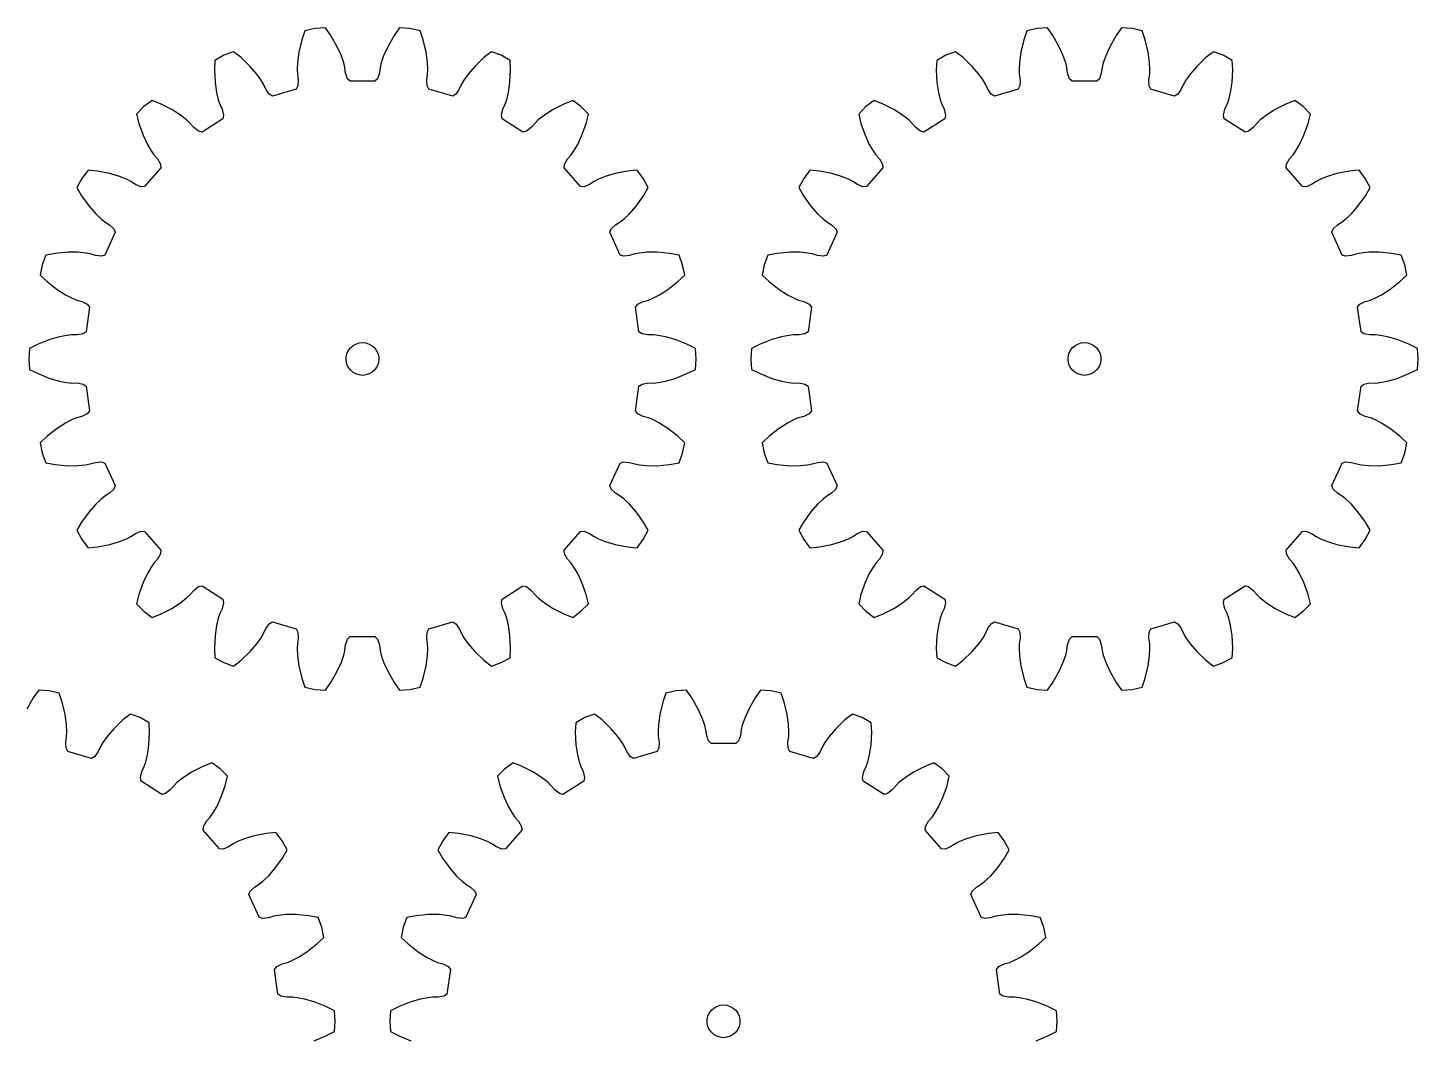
# Model space of a CAD drawing. Extents: x 0 to 193, y 0 to 182.
# Drawn here: x 66 to 193.3, y 89.3 to 181.9 of the extents above; entities that cross this region are included whole.
import ezdxf

# ---------------------------------------------------------------- set-up
doc = ezdxf.new("R2010")
doc.units = 0

msp = doc.modelspace()

# ---------------------------------------------------------------- linework, layer by layer
for p, q in [((91.4, 181.62), (91.11, 180.79)), ((92.32, 181.82), (91.4, 181.62)), ((93.27, 181.89), (92.32, 181.82)), ((93.78, 181.17), (93.27, 181.89)), ((94.36, 180.16), (93.78, 181.17)), ((99.57, 181.17), (98.99, 180.16)), ((100.07, 181.89), (99.57, 181.17)), ((101.02, 181.82), (100.07, 181.89)), ((101.95, 181.62), (101.02, 181.82)), ((102.23, 180.79), (101.95, 181.62)), ((157.51, 181.62), (157.23, 180.79)), ((158.44, 181.82), (157.51, 181.62)), ((159.39, 181.89), (158.44, 181.82)), ((159.89, 181.17), (159.39, 181.89)), ((160.47, 180.16), (159.89, 181.17)), ((165.68, 181.17), (165.11, 180.16)), ((166.19, 181.89), (165.68, 181.17)), ((167.14, 181.82), (166.19, 181.89)), ((168.07, 181.62), (167.14, 181.82)), ((168.35, 180.79), (168.07, 181.62)), ((84.87, 179.7), (83.98, 179.37)), ((85.56, 179.16), (84.87, 179.7)), ((90.84, 179.66), (90.71, 178.75)), ((91.11, 180.79), (90.84, 179.66)), ((94.74, 179.32), (94.36, 180.16)), ((98.99, 180.16), (98.61, 179.32)), ((102.5, 179.66), (102.23, 180.79)), ((102.63, 178.75), (102.5, 179.66)), ((108.48, 179.7), (107.79, 179.16)), ((109.37, 179.37), (108.48, 179.7)), ((150.99, 179.7), (150.09, 179.37)), ((151.67, 179.16), (150.99, 179.7)), ((156.96, 179.66), (156.83, 178.75)), ((157.23, 180.79), (156.96, 179.66)), ((160.85, 179.32), (160.47, 180.16)), ((165.11, 180.16), (164.73, 179.32)), ((168.62, 179.66), (168.35, 180.79)), ((168.75, 178.75), (168.62, 179.66)), ((174.59, 179.7), (173.9, 179.16)), ((175.48, 179.37), (174.59, 179.7)), ((83.14, 178.91), (83.11, 178.04)), ((83.98, 179.37), (83.14, 178.91)), ((86.4, 178.35), (85.56, 179.16)), ((87, 177.65), (86.4, 178.35)), ((90.71, 178.75), (90.68, 178.07)), ((94.96, 178.68), (94.74, 179.32)), ((95.06, 178.25), (94.96, 178.68)), ((98.39, 178.68), (98.29, 178.25)), ((98.61, 179.32), (98.39, 178.68)), ((102.66, 178.07), (102.63, 178.75)), ((106.95, 178.35), (106.35, 177.65)), ((107.79, 179.16), (106.95, 178.35)), ((110.2, 178.91), (109.37, 179.37)), ((110.24, 178.04), (110.2, 178.91)), ((149.26, 178.91), (149.22, 178.04)), ((150.09, 179.37), (149.26, 178.91)), ((152.51, 178.35), (151.67, 179.16)), ((153.11, 177.65), (152.51, 178.35)), ((156.83, 178.75), (156.8, 178.07)), ((161.07, 178.68), (160.85, 179.32)), ((161.17, 178.25), (161.07, 178.68)), ((164.51, 178.68), (164.4, 178.25)), ((164.73, 179.32), (164.51, 178.68)), ((168.78, 178.07), (168.75, 178.75)), ((173.07, 178.35), (172.47, 177.65)), ((173.9, 179.16), (173.07, 178.35)), ((176.32, 178.91), (175.48, 179.37)), ((176.36, 178.04), (176.32, 178.91)), ((83.11, 178.04), (83.17, 176.88)), ((87.39, 177.1), (87, 177.65)), ((87.61, 176.72), (87.39, 177.1)), ((90.68, 178.07), (90.71, 177.63)), ((90.71, 177.63), (90.78, 177.13)), ((90.78, 177.13), (90.76, 176.58)), ((95.13, 177.75), (95.06, 178.25)), ((95.3, 177.23), (95.13, 177.75)), ((95.53, 176.99), (95.3, 177.23)), ((97.81, 176.99), (95.53, 176.99)), ((98.05, 177.23), (97.81, 176.99)), ((98.22, 177.75), (98.05, 177.23)), ((98.29, 178.25), (98.22, 177.75)), ((102.57, 177.13), (102.64, 177.63)), ((102.59, 176.58), (102.57, 177.13)), ((102.64, 177.63), (102.66, 178.07)), ((105.96, 177.1), (105.74, 176.72)), ((106.35, 177.65), (105.96, 177.1)), ((110.18, 176.88), (110.24, 178.04)), ((149.22, 178.04), (149.28, 176.88)), ((153.5, 177.1), (153.11, 177.65)), ((153.72, 176.72), (153.5, 177.1)), ((156.8, 178.07), (156.82, 177.63)), ((156.82, 177.63), (156.9, 177.13)), ((156.9, 177.13), (156.88, 176.58)), ((161.24, 177.75), (161.17, 178.25)), ((161.42, 177.23), (161.24, 177.75)), ((161.65, 176.99), (161.42, 177.23)), ((163.93, 176.99), (161.65, 176.99)), ((164.16, 177.23), (163.93, 176.99)), ((164.33, 177.75), (164.16, 177.23)), ((164.4, 178.25), (164.33, 177.75)), ((168.68, 177.13), (168.76, 177.63)), ((168.7, 176.58), (168.68, 177.13)), ((168.76, 177.63), (168.78, 178.07)), ((172.07, 177.1), (171.85, 176.72)), ((172.47, 177.65), (172.07, 177.1)), ((176.3, 176.88), (176.36, 178.04)), ((83.17, 176.88), (83.3, 175.97)), ((83.3, 175.97), (83.46, 175.3)), ((87.81, 176.26), (87.61, 176.72)), ((88.13, 175.81), (87.81, 176.26)), ((88.42, 175.64), (88.13, 175.81)), ((90.61, 176.28), (88.42, 175.64)), ((90.76, 176.58), (90.61, 176.28)), ((102.74, 176.28), (102.59, 176.58)), ((104.93, 175.64), (102.74, 176.28)), ((105.22, 175.81), (104.93, 175.64)), ((105.53, 176.26), (105.22, 175.81)), ((105.74, 176.72), (105.53, 176.26)), ((109.88, 175.3), (110.05, 175.97)), ((110.05, 175.97), (110.18, 176.88)), ((149.28, 176.88), (149.42, 175.97)), ((149.42, 175.97), (149.58, 175.3)), ((153.93, 176.26), (153.72, 176.72)), ((154.24, 175.81), (153.93, 176.26)), ((154.54, 175.64), (154.24, 175.81)), ((156.72, 176.28), (154.54, 175.64)), ((156.88, 176.58), (156.72, 176.28)), ((168.86, 176.28), (168.7, 176.58)), ((171.04, 175.64), (168.86, 176.28)), ((171.33, 175.81), (171.04, 175.64)), ((171.65, 176.26), (171.33, 175.81)), ((171.85, 176.72), (171.65, 176.26)), ((176, 175.3), (176.16, 175.97)), ((176.16, 175.97), (176.3, 176.88)), ((76.66, 174.67), (75.99, 173.99)), ((77.42, 175.24), (76.66, 174.67)), ((78.24, 174.91), (77.42, 175.24)), ((79.27, 174.37), (78.24, 174.91)), ((83.46, 175.3), (83.61, 174.89)), ((83.61, 174.89), (83.82, 174.43)), ((83.82, 174.43), (83.95, 173.9)), ((109.39, 173.9), (109.53, 174.43)), ((109.53, 174.43), (109.74, 174.89)), ((109.74, 174.89), (109.88, 175.3)), ((115.11, 174.91), (114.08, 174.37)), ((115.92, 175.24), (115.11, 174.91)), ((116.68, 174.67), (115.92, 175.24)), ((117.36, 173.99), (116.68, 174.67)), ((142.78, 174.67), (142.11, 173.99)), ((143.54, 175.24), (142.78, 174.67)), ((144.35, 174.91), (143.54, 175.24)), ((145.38, 174.37), (144.35, 174.91)), ((149.58, 175.3), (149.72, 174.89)), ((149.72, 174.89), (149.93, 174.43)), ((149.93, 174.43), (150.07, 173.9)), ((175.51, 173.9), (175.64, 174.43)), ((175.64, 174.43), (175.85, 174.89)), ((175.85, 174.89), (176, 175.3)), ((181.23, 174.91), (180.2, 174.37)), ((182.04, 175.24), (181.23, 174.91)), ((182.8, 174.67), (182.04, 175.24)), ((183.47, 173.99), (182.8, 174.67)), ((75.99, 173.99), (76.2, 173.14)), ((80.04, 173.87), (79.27, 174.37)), ((80.57, 173.45), (80.04, 173.87)), ((80.89, 173.14), (80.57, 173.45)), ((83.89, 173.57), (81.98, 172.34)), ((83.95, 173.9), (83.89, 173.57)), ((109.46, 173.57), (109.39, 173.9)), ((111.37, 172.34), (109.46, 173.57)), ((112.77, 173.45), (112.45, 173.14)), ((113.31, 173.87), (112.77, 173.45)), ((114.08, 174.37), (113.31, 173.87)), ((117.15, 173.14), (117.36, 173.99)), ((142.11, 173.99), (142.32, 173.14)), ((146.16, 173.87), (145.38, 174.37)), ((146.69, 173.45), (146.16, 173.87)), ((147.01, 173.14), (146.69, 173.45)), ((150.01, 173.57), (148.09, 172.34)), ((150.07, 173.9), (150.01, 173.57)), ((175.57, 173.57), (175.51, 173.9)), ((177.49, 172.34), (175.57, 173.57)), ((178.89, 173.45), (178.57, 173.14)), ((179.42, 173.87), (178.89, 173.45)), ((180.2, 174.37), (179.42, 173.87)), ((183.26, 173.14), (183.47, 173.99)), ((76.2, 173.14), (76.58, 172.05)), ((76.58, 172.05), (76.97, 171.21)), ((81.22, 172.76), (80.89, 173.14)), ((81.65, 172.42), (81.22, 172.76)), ((81.98, 172.34), (81.65, 172.42)), ((111.7, 172.42), (111.37, 172.34)), ((112.13, 172.76), (111.7, 172.42)), ((112.45, 173.14), (112.13, 172.76)), ((116.38, 171.21), (116.76, 172.05)), ((116.76, 172.05), (117.15, 173.14)), ((142.32, 173.14), (142.7, 172.05)), ((142.7, 172.05), (143.08, 171.21)), ((147.33, 172.76), (147.01, 173.14)), ((147.76, 172.42), (147.33, 172.76)), ((148.09, 172.34), (147.76, 172.42)), ((177.82, 172.42), (177.49, 172.34)), ((178.24, 172.76), (177.82, 172.42)), ((178.57, 173.14), (178.24, 172.76)), ((182.49, 171.21), (182.88, 172.05)), ((182.88, 172.05), (183.26, 173.14)), ((76.97, 171.21), (77.31, 170.62)), ((77.31, 170.62), (77.57, 170.26)), ((115.78, 170.26), (116.03, 170.62)), ((116.03, 170.62), (116.38, 171.21)), ((143.08, 171.21), (143.43, 170.62)), ((143.43, 170.62), (143.68, 170.26)), ((181.89, 170.26), (182.15, 170.62)), ((182.15, 170.62), (182.49, 171.21)), ((77.57, 170.26), (77.9, 169.88)), ((77.9, 169.88), (78.18, 169.41)), ((78.18, 169.41), (78.21, 169.08)), ((115.13, 169.08), (115.17, 169.41)), ((115.17, 169.41), (115.45, 169.88)), ((115.45, 169.88), (115.78, 170.26)), ((143.68, 170.26), (144.01, 169.88)), ((144.01, 169.88), (144.29, 169.41)), ((144.29, 169.41), (144.33, 169.08)), ((181.25, 169.08), (181.28, 169.41)), ((181.28, 169.41), (181.56, 169.88)), ((181.56, 169.88), (181.89, 170.26)), ((70.97, 168.09), (70.51, 167.26)), ((71.54, 168.85), (70.97, 168.09)), ((72.41, 168.77), (71.54, 168.85)), ((73.55, 168.54), (72.41, 168.77)), ((74.43, 168.28), (73.55, 168.54)), ((75.06, 168.03), (74.43, 168.28)), ((78.21, 169.08), (76.72, 167.36)), ((116.63, 167.36), (115.13, 169.08)), ((118.91, 168.28), (118.28, 168.03)), ((119.8, 168.54), (118.91, 168.28)), ((120.94, 168.77), (119.8, 168.54)), ((121.81, 168.85), (120.94, 168.77)), ((122.38, 168.09), (121.81, 168.85)), ((122.84, 167.26), (122.38, 168.09)), ((137.08, 168.09), (136.63, 167.26)), ((137.65, 168.85), (137.08, 168.09)), ((138.52, 168.77), (137.65, 168.85)), ((139.66, 168.54), (138.52, 168.77)), ((140.55, 168.28), (139.66, 168.54)), ((141.18, 168.03), (140.55, 168.28)), ((144.33, 169.08), (142.84, 167.36)), ((182.74, 167.36), (181.25, 169.08)), ((185.03, 168.28), (184.4, 168.03)), ((185.91, 168.54), (185.03, 168.28)), ((187.05, 168.77), (185.91, 168.54)), ((187.93, 168.85), (187.05, 168.77)), ((188.5, 168.09), (187.93, 168.85)), ((188.95, 167.26), (188.5, 168.09)), ((70.51, 167.26), (70.95, 166.5)), ((75.45, 167.82), (75.06, 168.03)), ((75.88, 167.55), (75.45, 167.82)), ((76.38, 167.34), (75.88, 167.55)), ((76.72, 167.36), (76.38, 167.34)), ((116.97, 167.34), (116.63, 167.36)), ((117.47, 167.55), (116.97, 167.34)), ((117.89, 167.82), (117.47, 167.55)), ((118.28, 168.03), (117.89, 167.82)), ((122.39, 166.5), (122.84, 167.26)), ((136.63, 167.26), (137.07, 166.5)), ((141.57, 167.82), (141.18, 168.03)), ((141.99, 167.55), (141.57, 167.82)), ((142.5, 167.34), (141.99, 167.55)), ((142.84, 167.36), (142.5, 167.34)), ((183.08, 167.34), (182.74, 167.36)), ((183.59, 167.55), (183.08, 167.34)), ((184.01, 167.82), (183.59, 167.55)), ((184.4, 168.03), (184.01, 167.82)), ((188.51, 166.5), (188.95, 167.26)), ((70.95, 166.5), (71.63, 165.56)), ((71.63, 165.56), (72.24, 164.86)), ((121.11, 164.86), (121.72, 165.56)), ((121.72, 165.56), (122.39, 166.5)), ((137.07, 166.5), (137.74, 165.56)), ((137.74, 165.56), (138.35, 164.86)), ((187.23, 164.86), (187.83, 165.56)), ((187.83, 165.56), (188.51, 166.5)), ((72.24, 164.86), (72.73, 164.4)), ((72.73, 164.4), (73.08, 164.12)), ((120.27, 164.12), (120.62, 164.4)), ((120.62, 164.4), (121.11, 164.86)), ((138.35, 164.86), (138.85, 164.4)), ((138.85, 164.4), (139.19, 164.12)), ((186.39, 164.12), (186.73, 164.4)), ((186.73, 164.4), (187.23, 164.86)), ((73.08, 164.12), (73.5, 163.85)), ((74.03, 163.17), (73.08, 161.09)), ((73.5, 163.85), (73.9, 163.48)), ((73.9, 163.48), (74.03, 163.17)), ((119.32, 163.17), (119.45, 163.48)), ((120.26, 161.09), (119.32, 163.17)), ((119.45, 163.48), (119.85, 163.85)), ((119.85, 163.85), (120.27, 164.12)), ((139.19, 164.12), (139.62, 163.85)), ((140.14, 163.17), (139.2, 161.09)), ((139.62, 163.85), (140.02, 163.48)), ((140.02, 163.48), (140.14, 163.17)), ((185.43, 163.17), (185.56, 163.48)), ((186.38, 161.09), (185.43, 163.17)), ((185.56, 163.48), (185.96, 163.85)), ((185.96, 163.85), (186.39, 164.12)), ((67.69, 161.07), (67.35, 160.18)), ((68.55, 161.24), (67.69, 161.07)), ((69.7, 161.34), (68.55, 161.24)), ((70.63, 161.34), (69.7, 161.34)), ((71.3, 161.27), (70.63, 161.34)), ((71.74, 161.19), (71.3, 161.27)), ((72.22, 161.04), (71.74, 161.19)), ((72.76, 160.98), (72.22, 161.04)), ((73.08, 161.09), (72.76, 160.98)), ((120.59, 160.98), (120.26, 161.09)), ((121.13, 161.04), (120.59, 160.98)), ((121.61, 161.19), (121.13, 161.04)), ((122.04, 161.27), (121.61, 161.19)), ((122.72, 161.34), (122.04, 161.27)), ((123.64, 161.34), (122.72, 161.34)), ((124.8, 161.24), (123.64, 161.34)), ((125.66, 161.07), (124.8, 161.24)), ((125.99, 160.18), (125.66, 161.07)), ((133.8, 161.07), (133.47, 160.18)), ((134.66, 161.24), (133.8, 161.07)), ((135.82, 161.34), (134.66, 161.24)), ((136.74, 161.34), (135.82, 161.34)), ((137.42, 161.27), (136.74, 161.34)), ((137.85, 161.19), (137.42, 161.27)), ((138.33, 161.04), (137.85, 161.19)), ((138.88, 160.98), (138.33, 161.04)), ((139.2, 161.09), (138.88, 160.98)), ((186.7, 160.98), (186.38, 161.09)), ((187.25, 161.04), (186.7, 160.98)), ((187.73, 161.19), (187.25, 161.04)), ((188.16, 161.27), (187.73, 161.19)), ((188.84, 161.34), (188.16, 161.27)), ((189.76, 161.34), (188.84, 161.34)), ((190.91, 161.24), (189.76, 161.34)), ((191.78, 161.07), (190.91, 161.24)), ((192.11, 160.18), (191.78, 161.07)), ((67.35, 160.18), (67.15, 159.25)), ((67.15, 159.25), (67.79, 158.65)), ((125.56, 158.65), (126.2, 159.25)), ((126.2, 159.25), (125.99, 160.18)), ((133.47, 160.18), (133.27, 159.25)), ((133.27, 159.25), (133.9, 158.65)), ((191.67, 158.65), (192.31, 159.25)), ((192.31, 159.25), (192.11, 160.18)), ((67.79, 158.65), (68.7, 157.94)), ((68.7, 157.94), (69.48, 157.44)), ((123.87, 157.44), (124.64, 157.94)), ((124.64, 157.94), (125.56, 158.65)), ((133.9, 158.65), (134.82, 157.94)), ((134.82, 157.94), (135.6, 157.44)), ((189.98, 157.44), (190.76, 157.94)), ((190.76, 157.94), (191.67, 158.65)), ((69.48, 157.44), (70.09, 157.13)), ((70.09, 157.13), (70.5, 156.97)), ((70.5, 156.97), (70.98, 156.83)), ((70.98, 156.83), (71.47, 156.58)), ((121.88, 156.58), (122.37, 156.83)), ((122.37, 156.83), (122.85, 156.97)), ((122.85, 156.97), (123.26, 157.13)), ((123.26, 157.13), (123.87, 157.44)), ((135.6, 157.44), (136.2, 157.13)), ((136.2, 157.13), (136.61, 156.97)), ((136.61, 156.97), (137.09, 156.83)), ((137.09, 156.83), (137.58, 156.58)), ((187.99, 156.58), (188.48, 156.83)), ((188.48, 156.83), (188.97, 156.97)), ((188.97, 156.97), (189.37, 157.13)), ((189.37, 157.13), (189.98, 157.44)), ((71.68, 156.32), (71.36, 154.06)), ((71.47, 156.58), (71.68, 156.32)), ((121.67, 156.32), (121.88, 156.58)), ((121.99, 154.06), (121.67, 156.32)), ((137.79, 156.32), (137.47, 154.06)), ((137.58, 156.58), (137.79, 156.32)), ((187.78, 156.32), (187.99, 156.58)), ((188.11, 154.06), (187.78, 156.32)), ((71.36, 154.06), (71.08, 153.87)), ((122.27, 153.87), (121.99, 154.06)), ((137.47, 154.06), (137.19, 153.87)), ((188.38, 153.87), (188.11, 154.06)), ((66.96, 152.92), (66.18, 152.52)), ((68.04, 153.35), (66.96, 152.92)), ((68.93, 153.6), (68.04, 153.35)), ((69.6, 153.73), (68.93, 153.6)), ((70.04, 153.77), (69.6, 153.73)), ((70.54, 153.77), (70.04, 153.77)), ((71.08, 153.87), (70.54, 153.77)), ((95.79, 152.79), (96.06, 152.94)), ((96.06, 152.94), (96.36, 153.04)), ((96.36, 153.04), (96.67, 153.07)), ((96.67, 153.07), (96.99, 153.04)), ((96.99, 153.04), (97.28, 152.94)), ((97.28, 152.94), (97.55, 152.79)), ((122.81, 153.77), (122.27, 153.87)), ((123.31, 153.77), (122.81, 153.77)), ((123.75, 153.73), (123.31, 153.77)), ((124.42, 153.6), (123.75, 153.73)), ((125.3, 153.35), (124.42, 153.6)), ((126.38, 152.92), (125.3, 153.35)), ((127.16, 152.52), (126.38, 152.92)), ((133.08, 152.92), (132.3, 152.52)), ((134.16, 153.35), (133.08, 152.92)), ((135.04, 153.6), (134.16, 153.35)), ((135.71, 153.73), (135.04, 153.6)), ((136.15, 153.77), (135.71, 153.73)), ((136.65, 153.77), (136.15, 153.77)), ((137.19, 153.87), (136.65, 153.77)), ((161.91, 152.79), (162.18, 152.94)), ((162.18, 152.94), (162.48, 153.04)), ((162.48, 153.04), (162.79, 153.07)), ((162.79, 153.07), (163.1, 153.04)), ((163.1, 153.04), (163.4, 152.94)), ((163.4, 152.94), (163.67, 152.79)), ((188.92, 153.77), (188.38, 153.87)), ((189.43, 153.77), (188.92, 153.77)), ((189.86, 153.73), (189.43, 153.77)), ((190.53, 153.6), (189.86, 153.73)), ((191.42, 153.35), (190.53, 153.6)), ((192.5, 152.92), (191.42, 153.35)), ((193.28, 152.52), (192.5, 152.92)), ((66.18, 152.52), (66.12, 151.57)), ((66.12, 151.57), (66.18, 150.62)), ((95.18, 151.73), (95.25, 152.04)), ((95.18, 151.42), (95.18, 151.73)), ((95.25, 152.04), (95.37, 152.32)), ((95.37, 152.32), (95.56, 152.58)), ((95.56, 152.58), (95.79, 152.79)), ((97.55, 152.79), (97.79, 152.58)), ((97.79, 152.58), (97.97, 152.32)), ((97.97, 152.32), (98.1, 152.04)), ((98.1, 152.04), (98.17, 151.73)), ((98.17, 151.73), (98.17, 151.42)), ((127.23, 151.57), (127.16, 152.52)), ((127.16, 150.62), (127.23, 151.57)), ((132.3, 152.52), (132.23, 151.57)), ((132.23, 151.57), (132.3, 150.62)), ((161.3, 151.73), (161.36, 152.04)), ((161.3, 151.42), (161.3, 151.73)), ((161.36, 152.04), (161.49, 152.32)), ((161.49, 152.32), (161.67, 152.58)), ((161.67, 152.58), (161.91, 152.79)), ((163.67, 152.79), (163.9, 152.58)), ((163.9, 152.58), (164.09, 152.32)), ((164.09, 152.32), (164.22, 152.04)), ((164.22, 152.04), (164.28, 151.73)), ((164.28, 151.73), (164.28, 151.42)), ((193.35, 151.57), (193.28, 152.52)), ((193.28, 150.62), (193.35, 151.57)), ((66.18, 150.62), (66.96, 150.23)), ((95.25, 151.11), (95.18, 151.42)), ((95.37, 150.82), (95.25, 151.11)), ((95.56, 150.57), (95.37, 150.82)), ((95.79, 150.36), (95.56, 150.57)), ((96.06, 150.2), (95.79, 150.36)), ((97.55, 150.36), (97.28, 150.2)), ((97.79, 150.57), (97.55, 150.36)), ((97.97, 150.82), (97.79, 150.57)), ((98.1, 151.11), (97.97, 150.82)), ((98.17, 151.42), (98.1, 151.11)), ((126.38, 150.23), (127.16, 150.62)), ((132.3, 150.62), (133.08, 150.23)), ((161.36, 151.11), (161.3, 151.42)), ((161.49, 150.82), (161.36, 151.11)), ((161.67, 150.57), (161.49, 150.82)), ((161.91, 150.36), (161.67, 150.57)), ((162.18, 150.2), (161.91, 150.36)), ((163.67, 150.36), (163.4, 150.2)), ((163.9, 150.57), (163.67, 150.36)), ((164.09, 150.82), (163.9, 150.57)), ((164.22, 151.11), (164.09, 150.82)), ((164.28, 151.42), (164.22, 151.11)), ((192.5, 150.23), (193.28, 150.62)), ((66.96, 150.23), (68.04, 149.8)), ((68.04, 149.8), (68.93, 149.54)), ((68.93, 149.54), (69.6, 149.41)), ((69.6, 149.41), (70.04, 149.37)), ((70.04, 149.37), (70.54, 149.38)), ((70.54, 149.38), (71.08, 149.28)), ((71.08, 149.28), (71.36, 149.08)), ((71.36, 149.08), (71.68, 146.83)), ((96.36, 150.11), (96.06, 150.2)), ((96.67, 150.07), (96.36, 150.11)), ((96.99, 150.11), (96.67, 150.07)), ((97.28, 150.2), (96.99, 150.11)), ((121.67, 146.83), (121.99, 149.08)), ((121.99, 149.08), (122.27, 149.28)), ((122.27, 149.28), (122.81, 149.38)), ((122.81, 149.38), (123.31, 149.37)), ((123.31, 149.37), (123.75, 149.41)), ((123.75, 149.41), (124.42, 149.54)), ((124.42, 149.54), (125.3, 149.8)), ((125.3, 149.8), (126.38, 150.23)), ((133.08, 150.23), (134.16, 149.8)), ((134.16, 149.8), (135.04, 149.54)), ((135.04, 149.54), (135.71, 149.41)), ((135.71, 149.41), (136.15, 149.37)), ((136.15, 149.37), (136.65, 149.38)), ((136.65, 149.38), (137.19, 149.28)), ((137.19, 149.28), (137.47, 149.08)), ((137.47, 149.08), (137.79, 146.83)), ((162.48, 150.11), (162.18, 150.2)), ((162.79, 150.07), (162.48, 150.11)), ((163.1, 150.11), (162.79, 150.07)), ((163.4, 150.2), (163.1, 150.11)), ((187.78, 146.83), (188.11, 149.08)), ((188.11, 149.08), (188.38, 149.28)), ((188.38, 149.28), (188.92, 149.38)), ((188.92, 149.38), (189.43, 149.37)), ((189.43, 149.37), (189.86, 149.41)), ((189.86, 149.41), (190.53, 149.54)), ((190.53, 149.54), (191.42, 149.8)), ((191.42, 149.8), (192.5, 150.23)), ((71.47, 146.56), (70.98, 146.32)), ((71.68, 146.83), (71.47, 146.56)), ((121.88, 146.56), (121.67, 146.83)), ((122.37, 146.32), (121.88, 146.56)), ((137.58, 146.56), (137.09, 146.32)), ((137.79, 146.83), (137.58, 146.56)), ((187.99, 146.56), (187.78, 146.83)), ((188.48, 146.32), (187.99, 146.56)), ((68.7, 145.21), (67.79, 144.5)), ((69.48, 145.71), (68.7, 145.21)), ((70.09, 146.02), (69.48, 145.71)), ((70.5, 146.18), (70.09, 146.02)), ((70.98, 146.32), (70.5, 146.18)), ((122.85, 146.18), (122.37, 146.32)), ((123.26, 146.02), (122.85, 146.18)), ((123.87, 145.71), (123.26, 146.02)), ((124.64, 145.21), (123.87, 145.71)), ((125.56, 144.5), (124.64, 145.21)), ((134.82, 145.21), (133.9, 144.5)), ((135.6, 145.71), (134.82, 145.21)), ((136.2, 146.02), (135.6, 145.71)), ((136.61, 146.18), (136.2, 146.02)), ((137.09, 146.32), (136.61, 146.18)), ((188.97, 146.18), (188.48, 146.32)), ((189.37, 146.02), (188.97, 146.18)), ((189.98, 145.71), (189.37, 146.02)), ((190.76, 145.21), (189.98, 145.71)), ((191.67, 144.5), (190.76, 145.21)), ((67.79, 144.5), (67.15, 143.89)), ((67.15, 143.89), (67.35, 142.96)), ((126.2, 143.89), (125.56, 144.5)), ((125.99, 142.96), (126.2, 143.89)), ((133.9, 144.5), (133.27, 143.89)), ((133.27, 143.89), (133.47, 142.96)), ((192.31, 143.89), (191.67, 144.5)), ((192.11, 142.96), (192.31, 143.89)), ((67.35, 142.96), (67.69, 142.07)), ((125.66, 142.07), (125.99, 142.96)), ((133.47, 142.96), (133.8, 142.07)), ((191.78, 142.07), (192.11, 142.96)), ((67.69, 142.07), (68.55, 141.91)), ((68.55, 141.91), (69.7, 141.8)), ((69.7, 141.8), (70.63, 141.81)), ((70.63, 141.81), (71.3, 141.87)), ((71.3, 141.87), (71.74, 141.96)), ((71.74, 141.96), (72.22, 142.1)), ((72.22, 142.1), (72.76, 142.16)), ((72.76, 142.16), (73.08, 142.05)), ((73.08, 142.05), (74.03, 139.98)), ((119.32, 139.98), (120.26, 142.05)), ((120.26, 142.05), (120.59, 142.16)), ((120.59, 142.16), (121.13, 142.1)), ((121.13, 142.1), (121.61, 141.96)), ((121.61, 141.96), (122.04, 141.87)), ((122.04, 141.87), (122.72, 141.81)), ((122.72, 141.81), (123.64, 141.8)), ((123.64, 141.8), (124.8, 141.91)), ((124.8, 141.91), (125.66, 142.07)), ((133.8, 142.07), (134.66, 141.91)), ((134.66, 141.91), (135.82, 141.8)), ((135.82, 141.8), (136.74, 141.81)), ((136.74, 141.81), (137.42, 141.87)), ((137.42, 141.87), (137.85, 141.96)), ((137.85, 141.96), (138.33, 142.1)), ((138.33, 142.1), (138.88, 142.16)), ((138.88, 142.16), (139.2, 142.05)), ((139.2, 142.05), (140.14, 139.98)), ((185.43, 139.98), (186.38, 142.05)), ((186.38, 142.05), (186.7, 142.16)), ((186.7, 142.16), (187.25, 142.1)), ((187.25, 142.1), (187.73, 141.96)), ((187.73, 141.96), (188.16, 141.87)), ((188.16, 141.87), (188.84, 141.81)), ((188.84, 141.81), (189.76, 141.8)), ((189.76, 141.8), (190.91, 141.91)), ((190.91, 141.91), (191.78, 142.07)), ((73.08, 139.02), (72.73, 138.75)), ((73.5, 139.29), (73.08, 139.02)), ((73.9, 139.66), (73.5, 139.29)), ((74.03, 139.98), (73.9, 139.66)), ((119.45, 139.66), (119.32, 139.98)), ((119.85, 139.29), (119.45, 139.66)), ((120.27, 139.02), (119.85, 139.29)), ((120.62, 138.75), (120.27, 139.02)), ((139.19, 139.02), (138.85, 138.75)), ((139.62, 139.29), (139.19, 139.02)), ((140.02, 139.66), (139.62, 139.29)), ((140.14, 139.98), (140.02, 139.66)), ((185.56, 139.66), (185.43, 139.98)), ((185.96, 139.29), (185.56, 139.66)), ((186.39, 139.02), (185.96, 139.29)), ((186.73, 138.75), (186.39, 139.02)), ((71.63, 137.59), (70.95, 136.64)), ((72.24, 138.28), (71.63, 137.59)), ((72.73, 138.75), (72.24, 138.28)), ((121.11, 138.28), (120.62, 138.75)), ((121.72, 137.59), (121.11, 138.28)), ((122.39, 136.64), (121.72, 137.59)), ((137.74, 137.59), (137.07, 136.64)), ((138.35, 138.28), (137.74, 137.59)), ((138.85, 138.75), (138.35, 138.28)), ((187.23, 138.28), (186.73, 138.75)), ((187.83, 137.59), (187.23, 138.28)), ((188.51, 136.64), (187.83, 137.59)), ((70.95, 136.64), (70.51, 135.89)), ((122.84, 135.89), (122.39, 136.64)), ((137.07, 136.64), (136.63, 135.89)), ((188.95, 135.89), (188.51, 136.64)), ((70.51, 135.89), (70.97, 135.05)), ((70.97, 135.05), (71.54, 134.29)), ((74.43, 134.86), (75.06, 135.12)), ((75.06, 135.12), (75.45, 135.32)), ((75.45, 135.32), (75.88, 135.6)), ((75.88, 135.6), (76.38, 135.81)), ((76.38, 135.81), (76.72, 135.79)), ((76.72, 135.79), (78.21, 134.07)), ((115.13, 134.07), (116.63, 135.79)), ((116.63, 135.79), (116.97, 135.81)), ((116.97, 135.81), (117.47, 135.6)), ((117.47, 135.6), (117.89, 135.32)), ((117.89, 135.32), (118.28, 135.12)), ((118.28, 135.12), (118.91, 134.86)), ((121.81, 134.29), (122.38, 135.05)), ((122.38, 135.05), (122.84, 135.89)), ((136.63, 135.89), (137.08, 135.05)), ((137.08, 135.05), (137.65, 134.29)), ((140.55, 134.86), (141.18, 135.12)), ((141.18, 135.12), (141.57, 135.32)), ((141.57, 135.32), (141.99, 135.6)), ((141.99, 135.6), (142.5, 135.81)), ((142.5, 135.81), (142.84, 135.79)), ((142.84, 135.79), (144.33, 134.07)), ((181.25, 134.07), (182.74, 135.79)), ((182.74, 135.79), (183.08, 135.81)), ((183.08, 135.81), (183.59, 135.6)), ((183.59, 135.6), (184.01, 135.32)), ((184.01, 135.32), (184.4, 135.12)), ((184.4, 135.12), (185.03, 134.86)), ((187.93, 134.29), (188.5, 135.05)), ((188.5, 135.05), (188.95, 135.89)), ((71.54, 134.29), (72.41, 134.38)), ((72.41, 134.38), (73.55, 134.6)), ((73.55, 134.6), (74.43, 134.86)), ((78.18, 133.73), (77.9, 133.26)), ((78.21, 134.07), (78.18, 133.73)), ((115.17, 133.73), (115.13, 134.07)), ((115.45, 133.26), (115.17, 133.73)), ((118.91, 134.86), (119.8, 134.6)), ((119.8, 134.6), (120.94, 134.38)), ((120.94, 134.38), (121.81, 134.29)), ((137.65, 134.29), (138.52, 134.38)), ((138.52, 134.38), (139.66, 134.6)), ((139.66, 134.6), (140.55, 134.86)), ((144.29, 133.73), (144.01, 133.26)), ((144.33, 134.07), (144.29, 133.73)), ((181.28, 133.73), (181.25, 134.07)), ((181.56, 133.26), (181.28, 133.73)), ((185.03, 134.86), (185.91, 134.6)), ((185.91, 134.6), (187.05, 134.38)), ((187.05, 134.38), (187.93, 134.29)), ((77.31, 132.52), (76.97, 131.94)), ((77.57, 132.88), (77.31, 132.52)), ((77.9, 133.26), (77.57, 132.88)), ((115.78, 132.88), (115.45, 133.26)), ((116.03, 132.52), (115.78, 132.88)), ((116.38, 131.94), (116.03, 132.52)), ((143.43, 132.52), (143.08, 131.94)), ((143.68, 132.88), (143.43, 132.52)), ((144.01, 133.26), (143.68, 132.88)), ((181.89, 132.88), (181.56, 133.26)), ((182.15, 132.52), (181.89, 132.88)), ((182.49, 131.94), (182.15, 132.52)), ((76.97, 131.94), (76.58, 131.1)), ((116.76, 131.1), (116.38, 131.94)), ((143.08, 131.94), (142.7, 131.1)), ((182.88, 131.1), (182.49, 131.94)), ((76.2, 130), (75.99, 129.15)), ((76.58, 131.1), (76.2, 130)), ((80.57, 129.7), (80.89, 130)), ((80.89, 130), (81.22, 130.38)), ((81.22, 130.38), (81.65, 130.73)), ((81.65, 130.73), (81.98, 130.81)), ((81.98, 130.81), (83.89, 129.58)), ((109.46, 129.58), (111.37, 130.81)), ((111.37, 130.81), (111.7, 130.73)), ((111.7, 130.73), (112.13, 130.38)), ((112.13, 130.38), (112.45, 130)), ((112.45, 130), (112.77, 129.7)), ((117.15, 130), (116.76, 131.1)), ((117.36, 129.15), (117.15, 130)), ((142.32, 130), (142.11, 129.15)), ((142.7, 131.1), (142.32, 130)), ((146.69, 129.7), (147.01, 130)), ((147.01, 130), (147.33, 130.38)), ((147.33, 130.38), (147.76, 130.73)), ((147.76, 130.73), (148.09, 130.81)), ((148.09, 130.81), (150.01, 129.58)), ((175.57, 129.58), (177.49, 130.81)), ((177.49, 130.81), (177.82, 130.73)), ((177.82, 130.73), (178.24, 130.38)), ((178.24, 130.38), (178.57, 130)), ((178.57, 130), (178.89, 129.7)), ((183.26, 130), (182.88, 131.1)), ((183.47, 129.15), (183.26, 130)), ((75.99, 129.15), (76.66, 128.48)), ((78.24, 128.24), (79.27, 128.77)), ((79.27, 128.77), (80.04, 129.27)), ((80.04, 129.27), (80.57, 129.7)), ((83.82, 128.71), (83.61, 128.26)), ((83.95, 129.24), (83.82, 128.71)), ((83.89, 129.58), (83.95, 129.24)), ((109.39, 129.24), (109.46, 129.58)), ((109.53, 128.71), (109.39, 129.24)), ((109.74, 128.26), (109.53, 128.71)), ((112.77, 129.7), (113.31, 129.27)), ((113.31, 129.27), (114.08, 128.77)), ((114.08, 128.77), (115.11, 128.24)), ((116.68, 128.48), (117.36, 129.15)), ((142.11, 129.15), (142.78, 128.48)), ((144.35, 128.24), (145.38, 128.77)), ((145.38, 128.77), (146.16, 129.27)), ((146.16, 129.27), (146.69, 129.7)), ((149.93, 128.71), (149.72, 128.26)), ((150.07, 129.24), (149.93, 128.71)), ((150.01, 129.58), (150.07, 129.24)), ((175.51, 129.24), (175.57, 129.58)), ((175.64, 128.71), (175.51, 129.24)), ((175.85, 128.26), (175.64, 128.71)), ((178.89, 129.7), (179.42, 129.27)), ((179.42, 129.27), (180.2, 128.77)), ((180.2, 128.77), (181.23, 128.24)), ((182.8, 128.48), (183.47, 129.15)), ((76.66, 128.48), (77.42, 127.91)), ((77.42, 127.91), (78.24, 128.24)), ((83.46, 127.84), (83.3, 127.18)), ((83.61, 128.26), (83.46, 127.84)), ((87.81, 126.89), (88.13, 127.34)), ((88.13, 127.34), (88.42, 127.51)), ((88.42, 127.51), (90.61, 126.87)), ((102.74, 126.87), (104.93, 127.51)), ((104.93, 127.51), (105.22, 127.34)), ((105.22, 127.34), (105.53, 126.89)), ((109.88, 127.84), (109.74, 128.26)), ((110.05, 127.18), (109.88, 127.84)), ((115.11, 128.24), (115.92, 127.91)), ((115.92, 127.91), (116.68, 128.48)), ((142.78, 128.48), (143.54, 127.91)), ((143.54, 127.91), (144.35, 128.24)), ((149.58, 127.84), (149.42, 127.18)), ((149.72, 128.26), (149.58, 127.84)), ((153.93, 126.89), (154.24, 127.34)), ((154.24, 127.34), (154.54, 127.51)), ((154.54, 127.51), (156.72, 126.87)), ((168.86, 126.87), (171.04, 127.51)), ((171.04, 127.51), (171.33, 127.34)), ((171.33, 127.34), (171.65, 126.89)), ((176, 127.84), (175.85, 128.26)), ((176.16, 127.18), (176, 127.84)), ((181.23, 128.24), (182.04, 127.91)), ((182.04, 127.91), (182.8, 128.48)), ((83.17, 126.27), (83.11, 125.11)), ((83.3, 127.18), (83.17, 126.27)), ((87.39, 126.05), (87.61, 126.43)), ((87.61, 126.43), (87.81, 126.89)), ((90.61, 126.87), (90.76, 126.56)), ((90.76, 126.56), (90.78, 126.02)), ((95.3, 125.91), (95.53, 126.16)), ((95.53, 126.16), (97.81, 126.16)), ((97.81, 126.16), (98.05, 125.91)), ((102.57, 126.02), (102.59, 126.56)), ((102.59, 126.56), (102.74, 126.87)), ((105.53, 126.89), (105.74, 126.43)), ((105.74, 126.43), (105.96, 126.05)), ((110.18, 126.27), (110.05, 127.18)), ((110.24, 125.11), (110.18, 126.27)), ((149.28, 126.27), (149.22, 125.11)), ((149.42, 127.18), (149.28, 126.27)), ((153.5, 126.05), (153.72, 126.43)), ((153.72, 126.43), (153.93, 126.89)), ((156.72, 126.87), (156.88, 126.56)), ((156.88, 126.56), (156.9, 126.02)), ((161.42, 125.91), (161.65, 126.16)), ((161.65, 126.16), (163.93, 126.16)), ((163.93, 126.16), (164.16, 125.91)), ((168.68, 126.02), (168.7, 126.56)), ((168.7, 126.56), (168.86, 126.87)), ((171.65, 126.89), (171.85, 126.43)), ((171.85, 126.43), (172.07, 126.05)), ((176.3, 126.27), (176.16, 127.18)), ((176.36, 125.11), (176.3, 126.27)), ((83.11, 125.11), (83.14, 124.23)), ((85.56, 123.99), (86.4, 124.79)), ((86.4, 124.79), (87, 125.49)), ((87, 125.49), (87.39, 126.05)), ((90.71, 125.52), (90.68, 125.08)), ((90.68, 125.08), (90.71, 124.4)), ((90.78, 126.02), (90.71, 125.52)), ((94.96, 124.47), (95.06, 124.89)), ((95.06, 124.89), (95.13, 125.39)), ((95.13, 125.39), (95.3, 125.91)), ((98.05, 125.91), (98.22, 125.39)), ((98.22, 125.39), (98.29, 124.89)), ((98.29, 124.89), (98.39, 124.47)), ((102.64, 125.52), (102.57, 126.02)), ((102.63, 124.4), (102.66, 125.08)), ((102.66, 125.08), (102.64, 125.52)), ((105.96, 126.05), (106.35, 125.49)), ((106.35, 125.49), (106.95, 124.79)), ((106.95, 124.79), (107.79, 123.99)), ((110.2, 124.23), (110.24, 125.11)), ((149.22, 125.11), (149.26, 124.23)), ((151.67, 123.99), (152.51, 124.79)), ((152.51, 124.79), (153.11, 125.49)), ((153.11, 125.49), (153.5, 126.05)), ((156.82, 125.52), (156.8, 125.08)), ((156.8, 125.08), (156.83, 124.4)), ((156.9, 126.02), (156.82, 125.52)), ((161.07, 124.47), (161.17, 124.89)), ((161.17, 124.89), (161.24, 125.39)), ((161.24, 125.39), (161.42, 125.91)), ((164.16, 125.91), (164.33, 125.39)), ((164.33, 125.39), (164.4, 124.89)), ((164.4, 124.89), (164.51, 124.47)), ((168.76, 125.52), (168.68, 126.02)), ((168.75, 124.4), (168.78, 125.08)), ((168.78, 125.08), (168.76, 125.52)), ((172.07, 126.05), (172.47, 125.49)), ((172.47, 125.49), (173.07, 124.79)), ((173.07, 124.79), (173.9, 123.99)), ((176.32, 124.23), (176.36, 125.11)), ((83.14, 124.23), (83.98, 123.78)), ((83.98, 123.78), (84.87, 123.44)), ((84.87, 123.44), (85.56, 123.99)), ((90.71, 124.4), (90.84, 123.49)), ((94.36, 122.98), (94.74, 123.82)), ((94.74, 123.82), (94.96, 124.47)), ((98.39, 124.47), (98.61, 123.82)), ((98.61, 123.82), (98.99, 122.98)), ((102.5, 123.49), (102.63, 124.4)), ((107.79, 123.99), (108.48, 123.44)), ((108.48, 123.44), (109.37, 123.78)), ((109.37, 123.78), (110.2, 124.23)), ((149.26, 124.23), (150.09, 123.78)), ((150.09, 123.78), (150.99, 123.44)), ((150.99, 123.44), (151.67, 123.99)), ((156.83, 124.4), (156.96, 123.49)), ((160.47, 122.98), (160.85, 123.82)), ((160.85, 123.82), (161.07, 124.47)), ((164.51, 124.47), (164.73, 123.82)), ((164.73, 123.82), (165.11, 122.98)), ((168.62, 123.49), (168.75, 124.4)), ((173.9, 123.99), (174.59, 123.44)), ((174.59, 123.44), (175.48, 123.78)), ((175.48, 123.78), (176.32, 124.23)), ((90.84, 123.49), (91.11, 122.36)), ((91.11, 122.36), (91.4, 121.53)), ((93.78, 121.97), (94.36, 122.98)), ((98.99, 122.98), (99.57, 121.97)), ((101.95, 121.53), (102.23, 122.36)), ((102.23, 122.36), (102.5, 123.49)), ((156.96, 123.49), (157.23, 122.36)), ((157.23, 122.36), (157.51, 121.53)), ((159.89, 121.97), (160.47, 122.98)), ((165.11, 122.98), (165.68, 121.97)), ((168.07, 121.53), (168.35, 122.36)), ((168.35, 122.36), (168.62, 123.49)), ((67.02, 121.26), (66.51, 120.54)), ((67.96, 121.19), (67.02, 121.26)), ((68.89, 120.99), (67.96, 121.19)), ((69.18, 120.16), (68.89, 120.99)), ((91.4, 121.53), (92.32, 121.33)), ((92.32, 121.33), (93.27, 121.26)), ((93.27, 121.26), (93.78, 121.97)), ((99.57, 121.97), (100.07, 121.26)), ((100.07, 121.26), (101.02, 121.33)), ((101.02, 121.33), (101.95, 121.53)), ((124.45, 120.99), (124.17, 120.16)), ((125.38, 121.19), (124.45, 120.99)), ((126.33, 121.26), (125.38, 121.19)), ((126.84, 120.54), (126.33, 121.26)), ((133.13, 121.26), (132.63, 120.54)), ((134.08, 121.19), (133.13, 121.26)), ((135.01, 120.99), (134.08, 121.19)), ((135.29, 120.16), (135.01, 120.99)), ((157.51, 121.53), (158.44, 121.33)), ((158.44, 121.33), (159.39, 121.26)), ((159.39, 121.26), (159.89, 121.97)), ((165.68, 121.97), (166.19, 121.26)), ((166.19, 121.26), (167.14, 121.33)), ((167.14, 121.33), (168.07, 121.53)), ((66.51, 120.54), (65.93, 119.53)), ((69.45, 119.03), (69.18, 120.16)), ((124.17, 120.16), (123.9, 119.03)), ((127.41, 119.53), (126.84, 120.54)), ((132.63, 120.54), (132.05, 119.53)), ((135.56, 119.03), (135.29, 120.16)), ((69.57, 118.12), (69.45, 119.03)), ((74.73, 118.53), (73.89, 117.72)), ((75.42, 119.07), (74.73, 118.53)), ((76.31, 118.74), (75.42, 119.07)), ((77.14, 118.28), (76.31, 118.74)), ((117.04, 118.74), (116.2, 118.28)), ((117.93, 119.07), (117.04, 118.74)), ((118.62, 118.53), (117.93, 119.07)), ((119.45, 117.72), (118.62, 118.53)), ((123.9, 119.03), (123.77, 118.12)), ((127.79, 118.69), (127.41, 119.53)), ((128.01, 118.05), (127.79, 118.69)), ((131.67, 118.69), (131.45, 118.05)), ((132.05, 119.53), (131.67, 118.69)), ((135.69, 118.12), (135.56, 119.03)), ((140.85, 118.53), (140.01, 117.72)), ((141.53, 119.07), (140.85, 118.53)), ((142.43, 118.74), (141.53, 119.07)), ((143.26, 118.28), (142.43, 118.74)), ((69.6, 117.44), (69.57, 118.12)), ((69.58, 117), (69.6, 117.44)), ((73.89, 117.72), (73.29, 117.02)), ((77.12, 116.25), (77.18, 117.41)), ((77.18, 117.41), (77.14, 118.28)), ((116.2, 118.28), (116.16, 117.41)), ((116.16, 117.41), (116.22, 116.25)), ((120.05, 117.02), (119.45, 117.72)), ((123.77, 118.12), (123.74, 117.44)), ((123.74, 117.44), (123.76, 117)), ((128.12, 117.62), (128.01, 118.05)), ((128.19, 117.12), (128.12, 117.62)), ((131.35, 117.62), (131.28, 117.12)), ((131.45, 118.05), (131.35, 117.62)), ((135.72, 117.44), (135.69, 118.12)), ((135.7, 117), (135.72, 117.44)), ((140.01, 117.72), (139.41, 117.02)), ((143.24, 116.25), (143.3, 117.41)), ((143.3, 117.41), (143.26, 118.28)), ((69.51, 116.5), (69.58, 117)), ((69.53, 115.95), (69.51, 116.5)), ((69.68, 115.65), (69.53, 115.95)), ((72.68, 116.09), (72.47, 115.63)), ((72.9, 116.47), (72.68, 116.09)), ((73.29, 117.02), (72.9, 116.47)), ((76.99, 115.34), (77.12, 116.25)), ((116.22, 116.25), (116.36, 115.34)), ((120.45, 116.47), (120.05, 117.02)), ((120.67, 116.09), (120.45, 116.47)), ((120.87, 115.63), (120.67, 116.09)), ((123.82, 115.95), (123.66, 115.65)), ((123.76, 117), (123.84, 116.5)), ((123.84, 116.5), (123.82, 115.95)), ((128.36, 116.61), (128.19, 117.12)), ((128.59, 116.36), (128.36, 116.61)), ((130.87, 116.36), (128.59, 116.36)), ((131.1, 116.61), (130.87, 116.36)), ((131.28, 117.12), (131.1, 116.61)), ((135.62, 116.5), (135.7, 117)), ((135.64, 115.95), (135.62, 116.5)), ((135.8, 115.65), (135.64, 115.95)), ((138.8, 116.09), (138.59, 115.63)), ((139.02, 116.47), (138.8, 116.09)), ((139.41, 117.02), (139.02, 116.47)), ((143.1, 115.34), (143.24, 116.25)), ((71.87, 115.01), (69.68, 115.65)), ((72.16, 115.18), (71.87, 115.01)), ((72.47, 115.63), (72.16, 115.18)), ((76.68, 114.26), (76.83, 114.68)), ((76.83, 114.68), (76.99, 115.34)), ((82.87, 114.61), (82.05, 114.28)), ((83.63, 114.04), (82.87, 114.61)), ((110.48, 114.61), (109.72, 114.04)), ((111.29, 114.28), (110.48, 114.61)), ((116.36, 115.34), (116.52, 114.68)), ((116.52, 114.68), (116.67, 114.26)), ((121.18, 115.18), (120.87, 115.63)), ((121.48, 115.01), (121.18, 115.18)), ((123.66, 115.65), (121.48, 115.01)), ((137.98, 115.01), (135.8, 115.65)), ((138.28, 115.18), (137.98, 115.01)), ((138.59, 115.63), (138.28, 115.18)), ((142.8, 114.26), (142.94, 114.68)), ((142.94, 114.68), (143.1, 115.34)), ((148.98, 114.61), (148.17, 114.28)), ((149.74, 114.04), (148.98, 114.61)), ((76.33, 113.27), (76.47, 113.8)), ((76.47, 113.8), (76.68, 114.26)), ((81.02, 113.74), (80.25, 113.24)), ((82.05, 114.28), (81.02, 113.74)), ((84.3, 113.37), (83.63, 114.04)), ((84.09, 112.51), (84.3, 113.37)), ((109.72, 114.04), (109.05, 113.37)), ((109.05, 113.37), (109.26, 112.51)), ((112.32, 113.74), (111.29, 114.28)), ((113.1, 113.24), (112.32, 113.74)), ((116.67, 114.26), (116.88, 113.8)), ((116.88, 113.8), (117.01, 113.27)), ((142.45, 113.27), (142.59, 113.8)), ((142.59, 113.8), (142.8, 114.26)), ((147.14, 113.74), (146.36, 113.24)), ((148.17, 114.28), (147.14, 113.74)), ((150.41, 113.37), (149.74, 114.04)), ((150.2, 112.51), (150.41, 113.37)), ((76.4, 112.94), (76.33, 113.27)), ((78.31, 111.71), (76.4, 112.94)), ((79.07, 112.13), (78.64, 111.79)), ((79.4, 112.51), (79.07, 112.13)), ((79.71, 112.82), (79.4, 112.51)), ((80.25, 113.24), (79.71, 112.82)), ((83.71, 111.42), (84.09, 112.51)), ((109.26, 112.51), (109.64, 111.42)), ((113.63, 112.82), (113.1, 113.24)), ((113.95, 112.51), (113.63, 112.82)), ((114.28, 112.13), (113.95, 112.51)), ((114.7, 111.79), (114.28, 112.13)), ((116.95, 112.94), (115.03, 111.71)), ((117.01, 113.27), (116.95, 112.94)), ((142.51, 112.94), (142.45, 113.27)), ((144.43, 111.71), (142.51, 112.94)), ((145.19, 112.13), (144.76, 111.79)), ((145.51, 112.51), (145.19, 112.13)), ((145.83, 112.82), (145.51, 112.51)), ((146.36, 113.24), (145.83, 112.82)), ((149.82, 111.42), (150.2, 112.51)), ((78.64, 111.79), (78.31, 111.71)), ((83.32, 110.58), (83.71, 111.42)), ((109.64, 111.42), (110.03, 110.58)), ((115.03, 111.71), (114.7, 111.79)), ((144.76, 111.79), (144.43, 111.71)), ((149.43, 110.58), (149.82, 111.42)), ((82.39, 109.26), (82.72, 109.63)), ((82.72, 109.63), (82.98, 109.99)), ((82.98, 109.99), (83.32, 110.58)), ((110.03, 110.58), (110.37, 109.99)), ((110.37, 109.99), (110.63, 109.63)), ((110.63, 109.63), (110.96, 109.26)), ((148.5, 109.26), (148.84, 109.63)), ((148.84, 109.63), (149.09, 109.99)), ((149.09, 109.99), (149.43, 110.58)), ((82.08, 108.45), (82.11, 108.79)), ((83.57, 106.73), (82.08, 108.45)), ((82.11, 108.79), (82.39, 109.26)), ((88.75, 108.23), (87.88, 108.14)), ((89.32, 107.46), (88.75, 108.23)), ((104.59, 108.23), (104.02, 107.46)), ((105.47, 108.14), (104.59, 108.23)), ((111.27, 108.45), (109.78, 106.73)), ((110.96, 109.26), (111.24, 108.79)), ((111.24, 108.79), (111.27, 108.45)), ((148.19, 108.45), (148.23, 108.79)), ((149.68, 106.73), (148.19, 108.45)), ((148.23, 108.79), (148.5, 109.26)), ((154.87, 108.23), (154, 108.14)), ((155.44, 107.46), (154.87, 108.23)), ((84.83, 107.19), (84.41, 106.92)), ((85.23, 107.4), (84.83, 107.19)), ((85.86, 107.65), (85.23, 107.4)), ((86.74, 107.92), (85.86, 107.65)), ((87.88, 108.14), (86.74, 107.92)), ((89.78, 106.63), (89.32, 107.46)), ((104.02, 107.46), (103.57, 106.63)), ((106.61, 107.92), (105.47, 108.14)), ((107.49, 107.65), (106.61, 107.92)), ((108.12, 107.4), (107.49, 107.65)), ((108.51, 107.19), (108.12, 107.4)), ((108.93, 106.92), (108.51, 107.19)), ((150.95, 107.19), (150.53, 106.92)), ((151.34, 107.4), (150.95, 107.19)), ((151.97, 107.65), (151.34, 107.4)), ((152.86, 107.92), (151.97, 107.65)), ((154, 108.14), (152.86, 107.92)), ((155.89, 106.63), (155.44, 107.46)), ((83.91, 106.71), (83.57, 106.73)), ((84.41, 106.92), (83.91, 106.71)), ((88.66, 104.93), (89.34, 105.87)), ((89.34, 105.87), (89.78, 106.63)), ((103.57, 106.63), (104.01, 105.87)), ((104.01, 105.87), (104.69, 104.93)), ((109.44, 106.71), (108.93, 106.92)), ((109.78, 106.73), (109.44, 106.71)), ((150.02, 106.71), (149.68, 106.73)), ((150.53, 106.92), (150.02, 106.71)), ((154.78, 104.93), (155.45, 105.87)), ((155.45, 105.87), (155.89, 106.63)), ((88.05, 104.23), (88.66, 104.93)), ((104.69, 104.93), (105.29, 104.23)), ((154.17, 104.23), (154.78, 104.93)), ((86.39, 102.85), (86.79, 103.22)), ((86.79, 103.22), (87.21, 103.5)), ((87.21, 103.5), (87.56, 103.77)), ((87.56, 103.77), (88.05, 104.23)), ((105.29, 104.23), (105.79, 103.77)), ((105.79, 103.77), (106.13, 103.5)), ((106.13, 103.5), (106.56, 103.22)), ((106.56, 103.22), (106.96, 102.85)), ((152.5, 102.85), (152.9, 103.22)), ((152.9, 103.22), (153.33, 103.5)), ((153.33, 103.5), (153.67, 103.77)), ((153.67, 103.77), (154.17, 104.23)), ((86.26, 102.54), (86.39, 102.85)), ((87.21, 100.47), (86.26, 102.54)), ((107.09, 102.54), (106.14, 100.47)), ((106.96, 102.85), (107.09, 102.54)), ((152.38, 102.54), (152.5, 102.85)), ((153.32, 100.47), (152.38, 102.54)), ((88.99, 100.64), (88.55, 100.56)), ((89.66, 100.71), (88.99, 100.64)), ((90.58, 100.71), (89.66, 100.71)), ((91.74, 100.61), (90.58, 100.71)), ((92.6, 100.44), (91.74, 100.61)), ((101.6, 100.61), (100.74, 100.44)), ((102.76, 100.71), (101.6, 100.61)), ((103.68, 100.71), (102.76, 100.71)), ((104.36, 100.64), (103.68, 100.71)), ((104.79, 100.56), (104.36, 100.64)), ((155.1, 100.64), (154.67, 100.56)), ((155.78, 100.71), (155.1, 100.64)), ((156.7, 100.71), (155.78, 100.71)), ((157.86, 100.61), (156.7, 100.71)), ((158.72, 100.44), (157.86, 100.61)), ((87.53, 100.36), (87.21, 100.47)), ((88.07, 100.41), (87.53, 100.36)), ((88.55, 100.56), (88.07, 100.41)), ((92.94, 99.55), (92.6, 100.44)), ((93.14, 98.62), (92.94, 99.55)), ((100.41, 99.55), (100.21, 98.62)), ((100.74, 100.44), (100.41, 99.55)), ((105.27, 100.41), (104.79, 100.56)), ((105.82, 100.36), (105.27, 100.41)), ((106.14, 100.47), (105.82, 100.36)), ((153.64, 100.36), (153.32, 100.47)), ((154.19, 100.41), (153.64, 100.36)), ((154.67, 100.56), (154.19, 100.41)), ((159.05, 99.55), (158.72, 100.44)), ((159.25, 98.62), (159.05, 99.55)), ((92.5, 98.02), (93.14, 98.62)), ((100.21, 98.62), (100.85, 98.02)), ((158.62, 98.02), (159.25, 98.62)), ((90.2, 96.5), (90.81, 96.81)), ((90.81, 96.81), (91.58, 97.31)), ((91.58, 97.31), (92.5, 98.02)), ((100.85, 98.02), (101.76, 97.31)), ((101.76, 97.31), (102.54, 96.81)), ((102.54, 96.81), (103.14, 96.5)), ((156.32, 96.5), (156.92, 96.81)), ((156.92, 96.81), (157.7, 97.31)), ((157.7, 97.31), (158.62, 98.02)), ((88.61, 95.69), (88.82, 95.95)), ((88.93, 93.43), (88.61, 95.69)), ((88.82, 95.95), (89.31, 96.2)), ((89.31, 96.2), (89.79, 96.34)), ((89.79, 96.34), (90.2, 96.5)), ((103.14, 96.5), (103.55, 96.34)), ((103.55, 96.34), (104.04, 96.2)), ((104.04, 96.2), (104.53, 95.95)), ((104.74, 95.69), (104.41, 93.43)), ((104.53, 95.95), (104.74, 95.69)), ((154.73, 95.69), (154.94, 95.95)), ((155.05, 93.43), (154.73, 95.69)), ((154.94, 95.95), (155.42, 96.2)), ((155.42, 96.2), (155.91, 96.34)), ((155.91, 96.34), (156.32, 96.5)), ((89.21, 93.24), (88.93, 93.43)), ((89.75, 93.14), (89.21, 93.24)), ((90.25, 93.14), (89.75, 93.14)), ((90.69, 93.1), (90.25, 93.14)), ((91.36, 92.98), (90.69, 93.1)), ((92.24, 92.72), (91.36, 92.98)), ((101.99, 92.98), (101.1, 92.72)), ((102.66, 93.1), (101.99, 92.98)), ((103.09, 93.14), (102.66, 93.1)), ((103.6, 93.14), (103.09, 93.14)), ((104.14, 93.24), (103.6, 93.14)), ((104.41, 93.43), (104.14, 93.24)), ((155.33, 93.24), (155.05, 93.43)), ((155.86, 93.14), (155.33, 93.24)), ((156.37, 93.14), (155.86, 93.14)), ((156.81, 93.1), (156.37, 93.14)), ((157.48, 92.98), (156.81, 93.1)), ((158.36, 92.72), (157.48, 92.98)), ((93.32, 92.29), (92.24, 92.72)), ((94.11, 91.89), (93.32, 92.29)), ((94.17, 90.94), (94.11, 91.89)), ((99.24, 91.89), (99.17, 90.94)), ((100.02, 92.29), (99.24, 91.89)), ((101.1, 92.72), (100.02, 92.29)), ((128.3, 91.41), (128.43, 91.69)), ((128.43, 91.69), (128.62, 91.95)), ((128.62, 91.95), (128.85, 92.16)), ((128.85, 92.16), (129.12, 92.31)), ((129.12, 92.31), (129.42, 92.41)), ((129.42, 92.41), (129.73, 92.44)), ((129.73, 92.44), (130.04, 92.41)), ((130.04, 92.41), (130.34, 92.31)), ((130.34, 92.31), (130.61, 92.16)), ((130.61, 92.16), (130.85, 91.95)), ((130.85, 91.95), (131.03, 91.69)), ((131.03, 91.69), (131.16, 91.41)), ((159.44, 92.29), (158.36, 92.72)), ((160.22, 91.89), (159.44, 92.29)), ((160.29, 90.94), (160.22, 91.89)), ((94.11, 90), (94.17, 90.94)), ((99.17, 90.94), (99.24, 90)), ((128.24, 91.1), (128.3, 91.41)), ((128.24, 90.79), (128.24, 91.1)), ((128.3, 90.48), (128.24, 90.79)), ((128.43, 90.19), (128.3, 90.48)), ((131.16, 90.48), (131.03, 90.19)), ((131.16, 91.41), (131.22, 91.1)), ((131.22, 90.79), (131.16, 90.48)), ((131.22, 91.1), (131.22, 90.79)), ((160.22, 90), (160.29, 90.94)), ((92.24, 89.17), (93.32, 89.6)), ((93.32, 89.6), (94.11, 90)), ((99.24, 90), (100.02, 89.6)), ((100.02, 89.6), (101.1, 89.17)), ((128.62, 89.94), (128.43, 90.19)), ((128.85, 89.73), (128.62, 89.94)), ((129.12, 89.57), (128.85, 89.73)), ((129.42, 89.48), (129.12, 89.57)), ((129.73, 89.44), (129.42, 89.48)), ((130.04, 89.48), (129.73, 89.44)), ((130.34, 89.57), (130.04, 89.48)), ((130.61, 89.73), (130.34, 89.57)), ((130.85, 89.94), (130.61, 89.73)), ((131.03, 90.19), (130.85, 89.94)), ((158.36, 89.17), (159.44, 89.6)), ((159.44, 89.6), (160.22, 90))]:
    msp.add_line(p, q)

doc.saveas('drawing.dxf')
